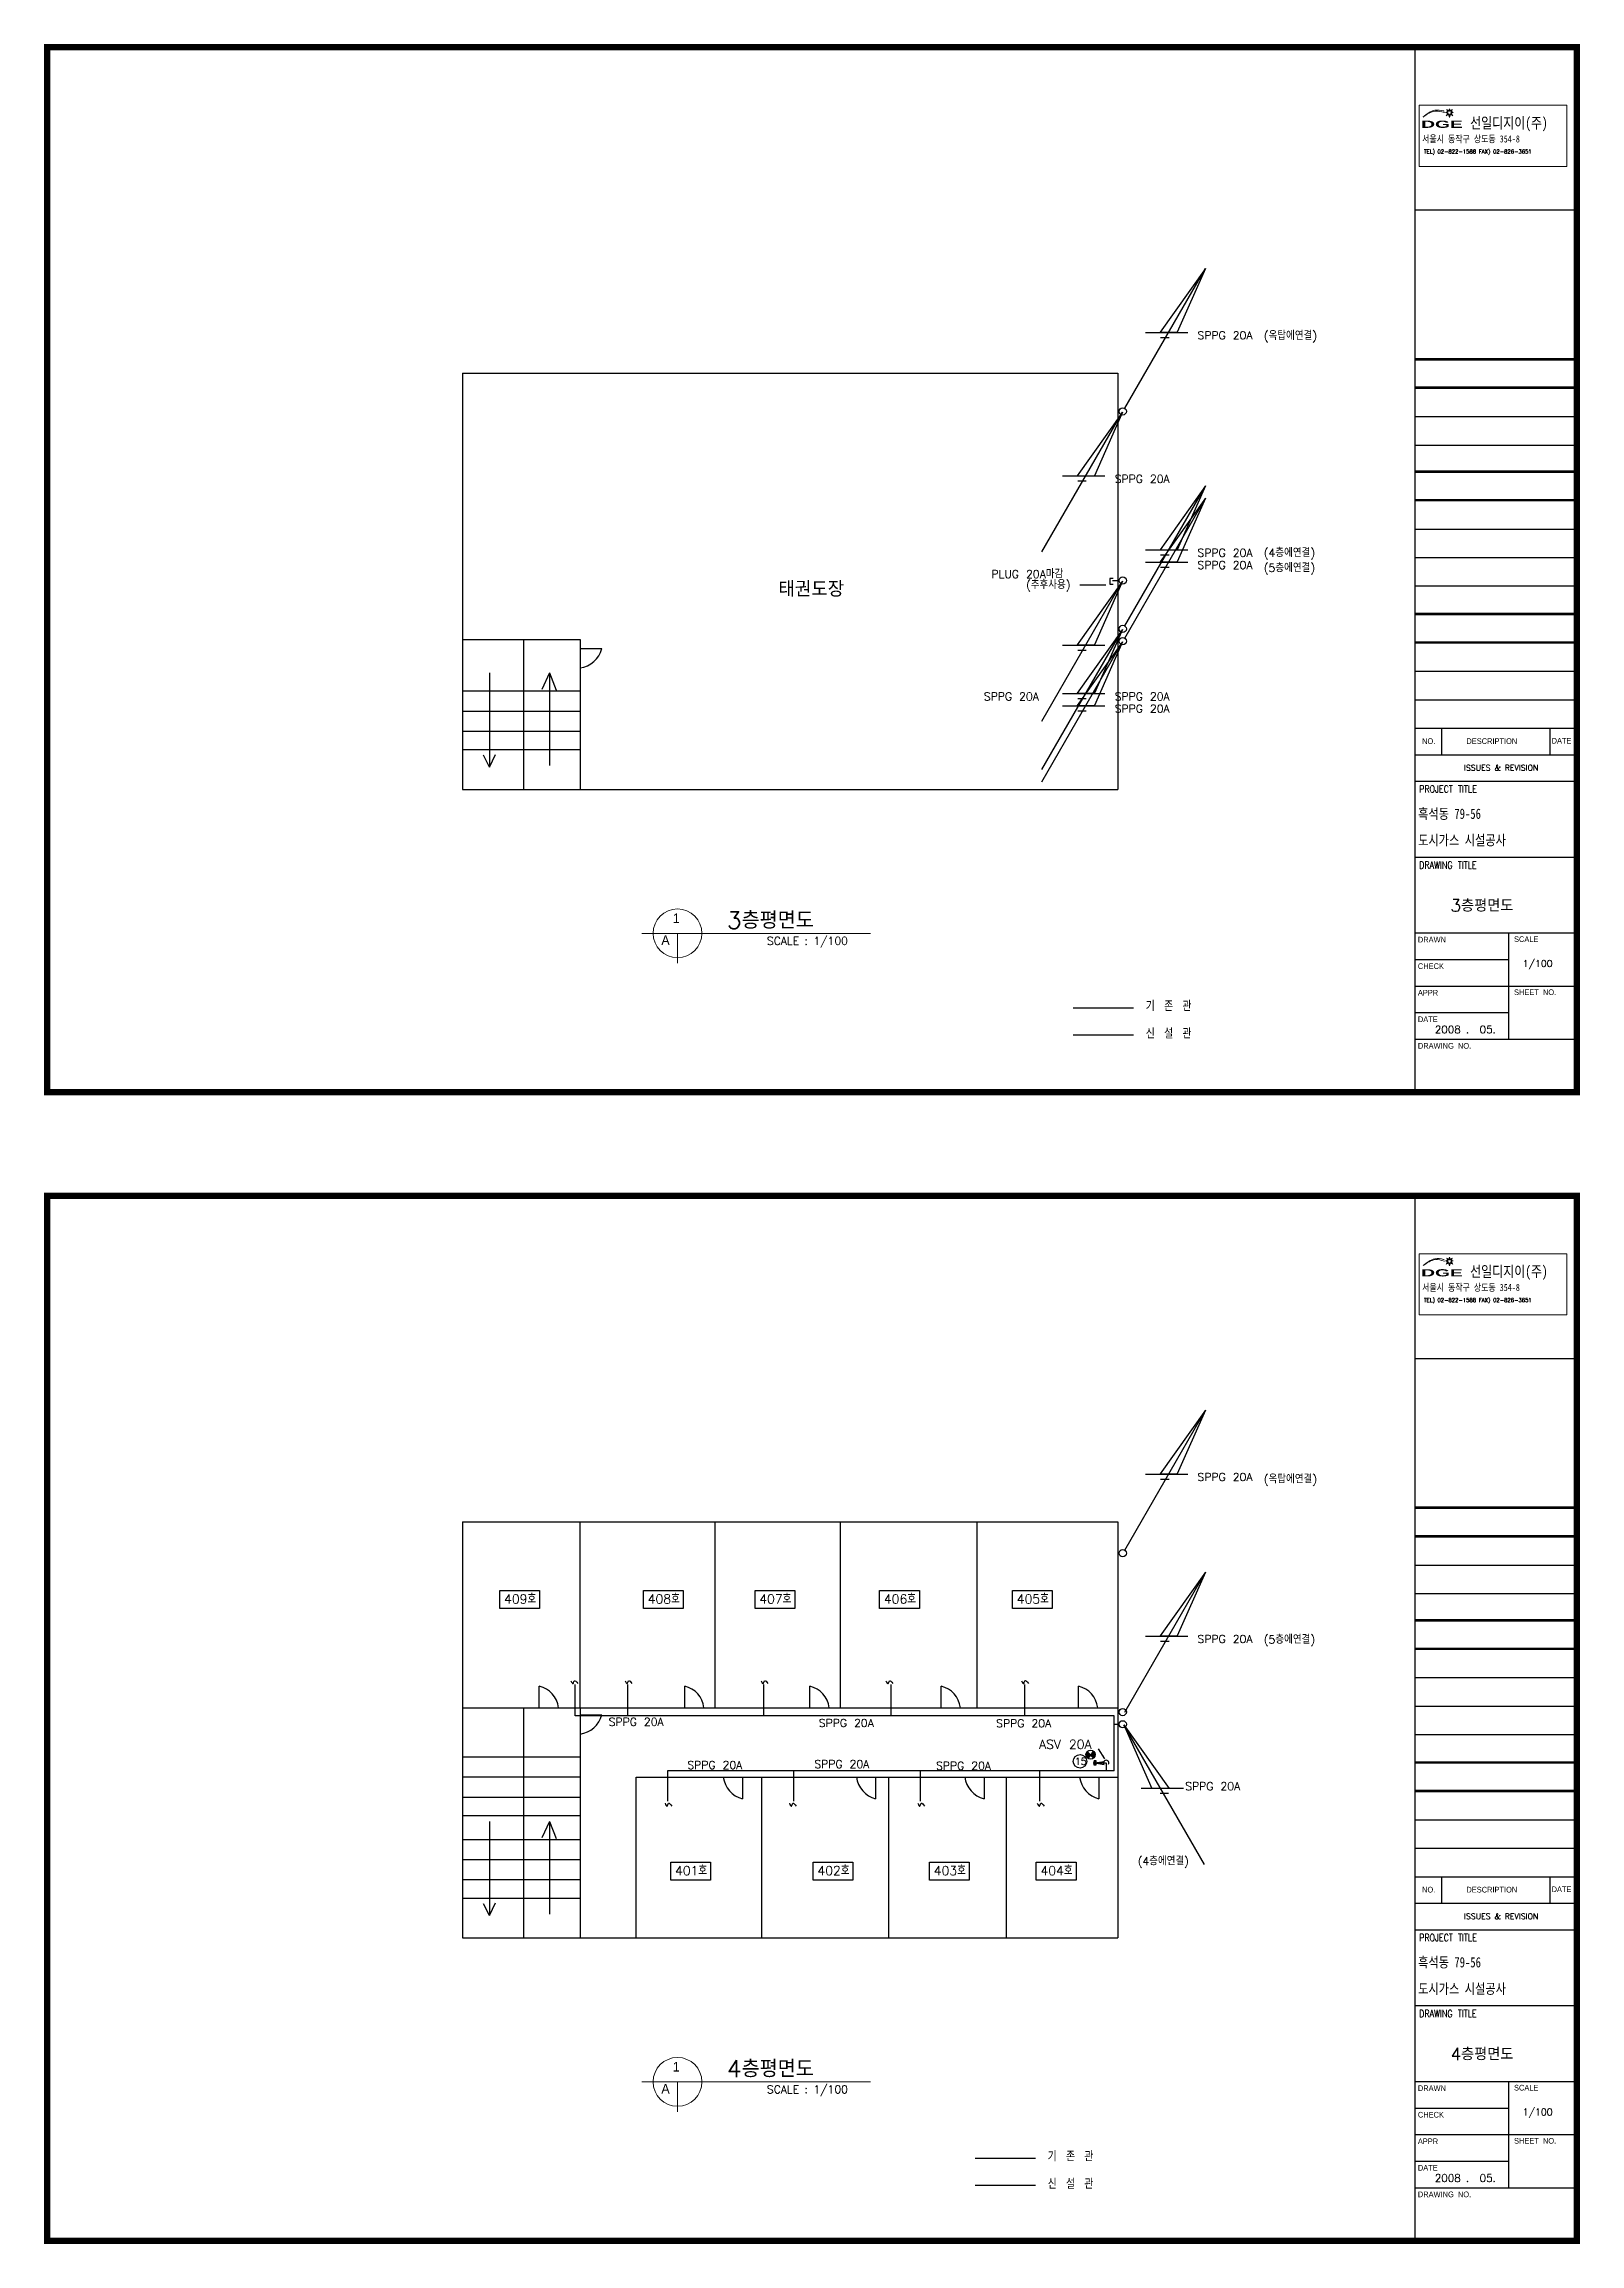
# Model space of a CAD drawing. Header units: millimetres. Extents: x 100533 to 459591, y -298132 to -52366.
# Drawn here: x 327227 to 367853, y -236061 to -177905 of the extents above; entities that cross this region are included whole.
import ezdxf
from ezdxf.enums import TextEntityAlignment as Align

# ---------------------------------------------------------------- set-up
doc = ezdxf.new("R2010")
doc.units = ezdxf.units.MM
doc.header["$LTSCALE"] = 600
for name, color, linetype in [('CEL', 7, 'Continuous'), ('GAS', 3, 'Continuous'), ('GTEXT', 2, 'Continuous'), ('신설관', 1, 'Continuous')]:
    doc.layers.add(name, color=color, linetype=linetype)
doc.styles.add('GHS', font='romans', dxfattribs={"bigfont": 'ghs'})
doc.styles.add('HGTXT', font='romans.shx', dxfattribs={"bigfont": 'whgtxt.shx'})
doc.styles.add('HTXTW', font='txt', dxfattribs={"bigfont": 'htxtw'})
doc.styles.add('ROMANS', font='', dxfattribs={"height": 250})
doc.styles.get("Standard").update_dxf_attribs({"font": 'txt.shx', "bigfont": 'whgtxt.shx'})
doc.styles.add('STYLE1', font='')
doc.styles.add('STYLE2', font='')
doc.styles.get('ROMANS').set_extended_font_data('Dotum')
doc.styles.get('STYLE1').set_extended_font_data('GungsuhChe')
doc.styles.get('STYLE2').set_extended_font_data('으뜸체', bold=True)
doc.dimstyles.new('ISO-25', dxfattribs={"dimtxt": 2.5, "dimasz": 100, "dimexe": 1.25, "dimexo": 0.625, "dimtad": 1, "dimtxsty": 'Standard', "dimcen": 2.5, "dimclrd": 2, "dimclre": 2, "dimadec": 0, "dimazin": 0, "dimtfac": 1, "dimtmove": 0, "dimatfit": 3, "dimfxl": 1, "dimarcsym": 0})

msp = doc.modelspace()

# ---------------------------------------------------------------- linework, layer by layer
at = {"lineweight": 9}
for p, q in [((364351, -179691), (364295, -179712)), ((364327, -179715), (364366, -179700)), ((364328, -179639), (364383, -179664)), ((364328, -179639), (364351, -179691)), ((364350, -179663), (364366, -179700)), ((364350, -179663), (364389, -179681)), ((364401, -179616), (364383, -179664)), ((364389, -179681), (364401, -179647)), ((364420, -179664), (364401, -179616)), ((364401, -179647), (364414, -179681)), ((364414, -179681), (364454, -179663)), ((364476, -179639), (364420, -179664)), ((364454, -179663), (364437, -179702)), ((364437, -179702), (364472, -179715)), ((364452, -179693), (364476, -179639)), ((364502, -179712), (364452, -179693)), ((364295, -179712), (364350, -179733)), ((364350, -179733), (364314, -179801)), ((364314, -179801), (364377, -179768)), ((364365, -179729), (364327, -179715)), ((364341, -179777), (364365, -179729)), ((364385, -179754), (364341, -179777)), ((364377, -179768), (364401, -179845)), ((364401, -179808), (364385, -179754)), ((364418, -179753), (364401, -179808)), ((364401, -179845), (364426, -179767)), ((364463, -179777), (364418, -179753)), ((364426, -179767), (364490, -179801)), ((364472, -179715), (364438, -179728)), ((364438, -179728), (364463, -179777)), ((364453, -179731), (364502, -179712)), ((364490, -179801), (364453, -179731)), ((364351, -210052), (364295, -210074)), ((364295, -210074), (364350, -210095)), ((364350, -210095), (364314, -210162)), ((364314, -210162), (364377, -210129)), ((364327, -210076), (364366, -210061)), ((364365, -210091), (364327, -210076)), ((364328, -210000), (364383, -210025)), ((364328, -210000), (364351, -210052)), ((364341, -210138), (364365, -210091)), ((364385, -210115), (364341, -210138)), ((364350, -210025), (364366, -210061)), ((364350, -210025), (364389, -210042)), ((364377, -210129), (364401, -210206)), ((364401, -209977), (364383, -210025)), ((364401, -210169), (364385, -210115)), ((364389, -210042), (364401, -210008)), ((364420, -210026), (364401, -209977)), ((364401, -210008), (364414, -210043)), ((364418, -210115), (364401, -210169)), ((364401, -210206), (364426, -210129)), ((364414, -210043), (364454, -210025)), ((364463, -210138), (364418, -210115)), ((364476, -210000), (364420, -210026)), ((364426, -210129), (364490, -210162)), ((364454, -210025), (364437, -210063)), ((364437, -210063), (364472, -210076)), ((364472, -210076), (364438, -210089)), ((364438, -210089), (364463, -210138)), ((364452, -210055), (364476, -210000)), ((364502, -210074), (364452, -210055)), ((364453, -210092), (364502, -210074)), ((364490, -210162), (364453, -210092))]:
    msp.add_line(p, q, dxfattribs=at)
for p, q in [((338297, -186609), (338297, -197609)), ((338297, -186609), (355628, -186609)), ((355628, -186609), (355628, -197609)), ((338297, -193648), (341408, -193648)), ((339915, -197609), (339915, -193648)), ((341408, -193648), (341408, -197609)), ((341408, -193888), (341981, -193888)), ((339010, -194529), (339010, -197020)), ((340594, -194529), (340396, -194964)), ((340594, -194529), (340594, -196980)), ((340594, -194529), (340772, -194983)), ((338297, -195007), (341408, -195007)), ((363488, -195238), (367790, -195238)), ((338297, -195537), (341408, -195537)), ((338297, -196068), (341408, -196068)), ((338297, -196557), (341408, -196557)), ((363488, -195990), (367768, -195990)), ((363488, -195990), (367768, -195990)), ((364190, -195990), (364190, -196691)), ((367052, -195990), (367052, -196691)), ((339010, -197020), (338852, -196704)), ((339010, -197020), (339169, -196684)), ((363488, -196691), (367768, -196691)), ((338297, -197609), (355628, -197609)), ((363488, -197393), (367768, -197393)), ((338297, -216970), (338297, -227970)), ((338297, -216970), (355628, -216970)), ((341408, -221886), (341408, -216970)), ((344979, -221886), (344979, -216970)), ((348292, -221886), (348292, -216970)), ((351911, -221886), (351911, -216970)), ((355628, -216970), (355628, -227970)), ((340328, -221886), (340328, -221312)), ((344176, -221886), (344176, -221312)), ((347486, -221886), (347486, -221312)), ((350958, -221886), (350958, -221312)), ((354591, -221886), (354591, -221312)), ((338297, -221886), (355628, -221886)), ((339915, -227970), (339915, -221886)), ((341408, -221886), (341408, -227970)), ((341408, -222073), (341981, -222073)), ((338297, -223184), (341408, -223184)), ((338297, -223714), (341408, -223714)), ((342889, -227970), (342889, -223719)), ((342889, -223719), (355628, -223719)), ((345701, -223719), (345701, -224292)), ((346202, -223719), (346202, -227970)), ((349223, -223719), (349223, -224292)), ((349567, -223719), (349567, -227970)), ((352090, -223719), (352090, -224292)), ((352676, -223719), (352676, -227970)), ((355126, -223719), (355126, -224292)), ((338297, -224245), (341408, -224245)), ((338297, -224734), (341408, -224734)), ((339010, -224890), (339010, -227381)), ((340594, -224890), (340396, -225325)), ((340594, -224890), (340594, -227342)), ((340594, -224890), (340772, -225345)), ((338297, -225368), (341408, -225368)), ((363488, -225599), (367790, -225599)), ((338297, -225899), (341408, -225899)), ((338297, -226429), (341408, -226429)), ((363488, -226351), (367768, -226351)), ((363488, -226351), (367768, -226351)), ((364190, -226351), (364190, -227053)), ((367052, -226351), (367052, -227053)), ((338297, -226918), (341408, -226918)), ((339010, -227381), (338852, -227065)), ((339010, -227381), (339169, -227045)), ((363488, -227053), (367768, -227053)), ((338297, -227970), (355628, -227970)), ((363488, -227755), (367768, -227755))]:
    msp.add_line(p, q)
for points in [[(363602, -179523), (367507, -179523), (367507, -181140), (363602, -181140)], [(363602, -209884), (367507, -209884), (367507, -211501), (363602, -211501)]]:
    msp.add_lwpolyline(points, close=True, dxfattribs=at)
for points in [[(339286, -218788), (340336, -218788), (340336, -219265), (339286, -219265)], [(343084, -218788), (344134, -218788), (344134, -219265), (343084, -219265)], [(346034, -218788), (347085, -218788), (347085, -219265), (346034, -219265)], [(349330, -218788), (350381, -218788), (350381, -219265), (349330, -219265)], [(352846, -218788), (353896, -218788), (353896, -219265), (352846, -219265)], [(343806, -225968), (344856, -225968), (344856, -226445), (343806, -226445)], [(347572, -225968), (348623, -225968), (348623, -226445), (347572, -226445)], [(350648, -225968), (351699, -225968), (351699, -226445), (350648, -226445)], [(353473, -225968), (354524, -225968), (354524, -226445), (353473, -226445)]]:
    msp.add_lwpolyline(points, close=True)
for centre, start, end in [((341322, -193721), 277.28225, 345.79383), ((340161, -221972), 7.28225, 75.79383), ((344009, -221972), 7.28225, 75.79383), ((347319, -221972), 7.28225, 75.79383), ((350791, -221972), 7.28225, 75.79383), ((354424, -221972), 7.28225, 75.79383), ((341322, -221906), 277.28225, 345.79383), ((345868, -223632), 187.28225, 255.79383), ((349390, -223632), 187.28225, 255.79383), ((352257, -223632), 187.28225, 255.79383), ((355293, -223632), 187.28225, 255.79383)]:
    msp.add_arc(centre, 680, start, end)
for points, start_tangent in [([(363704, -179835), (364013, -179656), (364247, -179675), (364257, -179678)], (0.67369, 0.739014)), ([(363706, -179832), (364028, -179679), (364259, -179716), (364270, -179719)], (0.729434, 0.684052)), ([(363704, -210196), (364013, -210018), (364247, -210036), (364257, -210039)], (0.67369, 0.739014)), ([(363706, -210194), (364028, -210040), (364259, -210077), (364270, -210081)], (0.729434, 0.684052))]:
    msp.add_spline(points, degree=3, dxfattribs=dict(at, start_tangent=start_tangent))
at = {"layer": 'CEL'}
for p, q in [((363488, -177990), (363488, -205614)), ((363488, -182287), (367768, -182287)), ((363488, -186216), (367790, -186216)), ((363488, -186250), (367790, -186250)), ((363488, -186968), (367790, -186968)), ((363488, -187002), (367790, -187002)), ((363488, -187753), (367790, -187753)), ((363488, -188505), (367790, -188505)), ((363488, -189190), (367790, -189190)), ((363488, -189224), (367790, -189224)), ((363488, -189945), (367790, -189945)), ((363488, -189975), (367790, -189975)), ((363488, -190727), (367790, -190727)), ((363488, -191479), (367790, -191479)), ((363488, -192231), (367790, -192231)), ((363488, -192952), (367790, -192952)), ((363488, -192983), (367790, -192983)), ((363488, -193704), (367790, -193704)), ((363488, -193734), (367790, -193734)), ((363488, -194486), (367790, -194486)), ((363488, -199398), (367768, -199398)), ((363488, -201403), (367768, -201403)), ((365972, -204211), (365972, -201403)), ((363488, -202105), (365972, -202105)), ((363488, -202807), (367768, -202807)), ((363488, -203509), (365972, -203509)), ((363488, -204211), (367768, -204211)), ((363488, -208351), (363488, -235976)), ((363488, -212649), (367768, -212649)), ((363488, -216578), (367790, -216578)), ((363488, -216611), (367790, -216611)), ((363488, -217330), (367790, -217330)), ((363488, -217363), (367790, -217363)), ((363488, -218115), (367790, -218115)), ((363488, -218867), (367790, -218867)), ((363488, -219552), (367790, -219552)), ((363488, -219585), (367790, -219585)), ((363488, -220307), (367790, -220307)), ((363488, -220337), (367790, -220337)), ((363488, -221088), (367790, -221088)), ((363488, -221840), (367790, -221840)), ((363488, -222592), (367790, -222592)), ((363488, -223314), (367790, -223314)), ((363488, -223344), (367790, -223344)), ((363488, -224066), (367790, -224066)), ((363488, -224096), (367790, -224096)), ((363488, -224847), (367790, -224847)), ((363488, -229760), (367768, -229760)), ((363488, -231765), (367768, -231765)), ((365972, -234572), (365972, -231765)), ((363488, -232467), (365972, -232467)), ((363488, -233168), (367768, -233168)), ((363488, -233870), (365972, -233870)), ((363488, -234572), (367768, -234572))]:
    msp.add_line(p, q, dxfattribs=at)
at = {"layer": 'CEL', "const_width": 170}
for points in [[(327313, -205614), (367768, -205614), (367768, -177990), (327313, -177990)], [(327313, -235976), (367768, -235976), (367768, -208351), (327313, -208351)]]:
    msp.add_lwpolyline(points, close=True, dxfattribs=at)
at = {"layer": 'GAS'}
for p, q in [((355504, -192031), (355422, -192031)), ((355422, -192031), (355422, -192186)), ((355422, -192186), (355504, -192186)), ((355663, -192096), (355490, -192096)), ((354450, -203387), (356044, -203387)), ((341280, -222101), (341280, -221270)), ((342666, -222101), (342666, -221270)), ((346269, -222101), (346269, -221270)), ((349630, -222101), (349630, -221270)), ((353172, -222101), (353172, -221270)), ((355530, -222101), (341280, -222101)), ((355530, -223552), (355530, -222101)), ((355663, -222331), (355530, -222331)), ((343717, -223552), (343717, -224357)), ((355530, -223552), (343717, -223552)), ((347047, -223552), (347047, -224357)), ((350404, -223552), (350404, -224357)), ((353554, -223552), (353554, -224357)), ((355326, -223552), (355326, -223345)), ((351854, -233795), (353448, -233795))]:
    msp.add_line(p, q, dxfattribs=at)
at = {"layer": 'GTEXT'}
for p, q in [((355810, -187535), (357944, -183840)), ((357945, -183837), (356745, -185522)), ((357945, -183837), (357200, -185522)), ((356361, -185527), (357480, -185527)), ((356745, -185522), (357200, -185522)), ((356760, -185659), (356984, -185659)), ((353619, -191332), (355752, -187636)), ((355754, -187634), (354554, -189318)), ((355754, -187634), (355009, -189318)), ((354170, -189324), (355289, -189324)), ((354554, -189318), (355009, -189318)), ((354568, -189456), (354793, -189456)), ((357945, -189588), (356745, -191272)), ((357945, -189588), (357200, -191272)), ((355810, -193286), (357944, -189590)), ((355810, -193610), (357944, -189914)), ((357945, -189912), (356745, -191596)), ((357945, -189912), (357200, -191596)), ((356361, -191278), (357480, -191278)), ((356745, -191272), (357200, -191272)), ((356361, -191602), (357480, -191602)), ((356745, -191596), (357200, -191596)), ((356760, -191410), (356984, -191410)), ((356760, -191734), (356984, -191734)), ((353619, -195802), (355752, -192107)), ((355754, -192104), (354554, -193789)), ((355754, -192104), (355009, -193789)), ((353619, -197082), (355752, -193387)), ((355754, -193384), (354554, -195069)), ((355754, -193384), (355009, -195069)), ((353619, -197406), (355752, -193711)), ((354170, -193794), (355289, -193794)), ((355754, -193708), (354554, -195393)), ((354554, -193789), (355009, -193789)), ((354568, -193926), (354793, -193926)), ((355754, -193708), (355009, -195393)), ((354170, -195074), (355289, -195074)), ((354170, -195398), (355289, -195398)), ((354554, -195069), (355009, -195069)), ((354554, -195393), (355009, -195393)), ((354568, -195206), (354793, -195206)), ((354568, -195530), (354793, -195530)), ((355810, -217716), (357944, -214020)), ((357945, -214018), (356745, -215702)), ((357945, -214018), (357200, -215702)), ((356361, -215708), (357480, -215708)), ((356745, -215702), (357200, -215702)), ((356760, -215840), (356984, -215840)), ((355810, -221998), (357944, -218303)), ((357945, -218300), (356745, -219985)), ((357945, -218300), (357200, -219985)), ((356361, -219990), (357480, -219990)), ((356745, -219985), (357200, -219985)), ((356760, -220122), (356984, -220122)), ((355785, -222334), (356530, -224018)), ((355785, -222334), (356984, -224018)), ((357920, -226032), (355786, -222336)), ((354787, -223124), (354845, -223066)), ((354860, -223193), (354787, -223121)), ((354854, -223201), (354787, -223135)), ((354788, -223110), (354838, -223059)), ((354788, -223138), (354852, -223073)), ((354866, -223185), (354788, -223108)), ((354790, -223150), (354859, -223080)), ((354872, -223177), (354790, -223096)), ((354848, -223209), (354790, -223151)), ((354791, -223092), (354831, -223052)), ((354792, -223161), (354866, -223087)), ((354878, -223170), (354793, -223085)), ((354796, -223171), (354872, -223094)), ((354884, -223162), (354797, -223075)), ((354842, -223217), (354797, -223172)), ((354800, -223070), (354824, -223045)), ((354801, -223180), (354879, -223102)), ((354890, -223154), (354802, -223066)), ((354806, -223189), (354886, -223109)), ((354896, -223146), (354807, -223057)), ((354811, -223197), (354893, -223116)), ((354901, -223138), (354813, -223049)), ((354818, -223205), (354900, -223123)), ((354881, -223103), (354819, -223042)), ((354820, -223041), (354989, -223214)), ((354825, -223212), (354907, -223130)), ((354832, -223218), (354868, -223182)), ((354983, -223029), (354838, -223223)), ((354991, -223213), (354907, -223130)), ((354909, -223127), (354996, -223040)), ((354998, -223206), (354913, -223122)), ((354914, -223137), (355003, -223048)), ((355004, -223198), (354919, -223114)), ((354921, -223144), (355009, -223056)), ((355010, -223190), (354925, -223106)), ((354927, -223151), (355014, -223064)), ((355015, -223182), (354931, -223098)), ((354934, -223158), (355019, -223074)), ((355020, -223172), (354937, -223090)), ((354941, -223165), (355023, -223084)), ((355023, -223162), (354943, -223082)), ((354948, -223172), (355026, -223094)), ((355026, -223151), (354949, -223074)), ((354950, -223072), (354989, -223034)), ((355029, -223139), (354955, -223066)), ((354955, -223179), (355028, -223106)), ((355030, -223126), (354961, -223058)), ((354962, -223186), (355029, -223119)), ((355029, -223112), (354967, -223050)), ((354969, -223193), (355029, -223133)), ((355026, -223095), (354973, -223042)), ((354976, -223200), (355027, -223149)), ((355019, -223074), (354979, -223034)), ((354983, -223207), (355021, -223169)), ((354989, -223214), (354998, -223205)), ((354997, -223303), (354997, -223385)), ((355004, -223280), (355004, -223404)), ((355004, -223404), (355050, -223280)), ((355004, -223280), (355050, -223404)), ((355004, -223280), (355050, -223280)), ((355021, -223343), (355265, -223302)), ((355050, -223280), (355050, -223404)), ((354974, -223343), (355300, -223343)), ((355050, -223404), (355004, -223404)), ((355020, -223343), (355265, -223384)), ((357368, -224024), (356250, -224024)), ((356984, -224018), (356530, -224018)), ((356970, -224156), (356746, -224156))]:
    msp.add_line(p, q, dxfattribs=at)
at = {"layer": 'GTEXT', "lineweight": 13}
for p, q in [((343037, -201414), (347894, -201414)), ((343983, -201414), (343983, -202205)), ((344149, -201414), (349089, -201414)), ((343037, -231775), (347894, -231775)), ((343983, -231775), (343983, -232567)), ((344149, -231775), (349089, -231775))]:
    msp.add_line(p, q, dxfattribs=at)
at = {"layer": 'GTEXT', "lineweight": 9}
for p, q in [((347894, -201414), (348001, -201414)), ((347894, -231775), (348001, -231775))]:
    msp.add_line(p, q, dxfattribs=at)
at = {"layer": 'GTEXT'}
for centre, radius in [((355759, -187617), 96.2), ((355759, -192087), 96.2), ((355759, -193367), 96.2), ((355759, -193691), 96.2), ((355759, -217797), 96.2), ((355759, -221999), 96.2), ((355759, -222323), 96.2), ((354908, -223124), 121)]:
    msp.add_circle(centre, radius, dxfattribs=at)
at = {"layer": 'GTEXT', "lineweight": 13}
for centre in [(343983, -201414), (343983, -231775)]:
    msp.add_circle(centre, 645, dxfattribs=at)
at = {"layer": 'GTEXT', "ltscale": 0.2}
msp.add_circle((354629, -223302), 179, dxfattribs=at)
at = {"layer": 'GTEXT'}
msp.add_arc((355320, -223343), 69.1, 327.31671, 212.68329, dxfattribs=at)
for points in [[(341163, -221174), (341220, -221248), (341253, -221174), (341344, -221248)], [(342597, -221174), (342654, -221248), (342687, -221174), (342778, -221248)], [(346194, -221174), (346252, -221248), (346285, -221174), (346375, -221248)], [(349497, -221174), (349555, -221248), (349588, -221174), (349678, -221248)], [(353082, -221174), (353140, -221248), (353172, -221174), (353263, -221248)], [(343653, -224411), (343710, -224485), (343743, -224411), (343834, -224485)], [(346942, -224411), (347000, -224485), (347033, -224411), (347123, -224485)], [(350337, -224411), (350395, -224485), (350428, -224411), (350518, -224485)], [(353499, -224411), (353557, -224485), (353590, -224411), (353680, -224485)]]:
    msp.add_spline(points, degree=3, dxfattribs=at)
at = {"layer": '신설관'}
for p, q in [((354450, -204100), (356044, -204100)), ((351854, -234508), (353448, -234508))]:
    msp.add_line(p, q, dxfattribs=at)

# ---------------------------------------------------------------- texts
at = {"lineweight": 9, "style": 'STYLE2', "width": 2}
for p in [(363651, -180121), (363651, -210483)]:
    msp.add_text('DGE', height=190.4, dxfattribs=at).set_placement(p)
at = {"style": 'STYLE1', "width": 0.8}
for s, height, p in [('선일디지이(주)', 290.7, (364946, -180136)), ('서울시 동작구 상도동 354-8', 186.67, (363678, -180507)), ('흑석동 79-56', 271.8, (363571, -198388)), ('도시가스 시설공사', 271.8, (363571, -199087)), ('선일디지이(주)', 290.7, (364946, -210497)), ('서울시 동작구 상도동 354-8', 186.67, (363678, -210868)), ('흑석동 79-56', 271.8, (363571, -228749)), ('도시가스 시설공사', 271.8, (363571, -229448))]:
    msp.add_text(s, height=height, dxfattribs=at).set_placement(p)
for s, height, style, p in [('TEL) 02-822-1588 FAX) 02-826-3651', 102.67, 'HGTXT', (363723, -180799)), ('NO.', 150.4, 'ROMANS', (363676, -196408)), ('DESCRIPTION', 150.38, 'ROMANS', (364849, -196408)), ('DATE', 150.4, 'ROMANS', (367102, -196398)), ('ISSUES & REVISION', 150.38, 'GHS', (364785, -197113)), ('TEL) 02-822-1588 FAX) 02-826-3651', 102.67, 'HGTXT', (363723, -211160)), ('NO.', 150.4, 'ROMANS', (363676, -226769)), ('DESCRIPTION', 150.38, 'ROMANS', (364849, -226769)), ('DATE', 150.4, 'ROMANS', (367102, -226759)), ('ISSUES & REVISION', 150.38, 'GHS', (364785, -227474))]:
    msp.add_text(s, height=height, dxfattribs=dict(style=style)).set_placement(p)
at = {"width": 0.8}
for s, p in [('PROJECT TITLE', (363599, -197695)), ('DRAWING TITLE', (363599, -199705)), ('PROJECT TITLE', (363599, -228057)), ('DRAWING TITLE', (363599, -230066))]:
    msp.add_text(s, height=191.15, dxfattribs=at).set_placement(p)
at = {"lineweight": 13, "style": 'HGTXT'}
for s, p in [('3층평면도', (364428, -200841)), ('4층평면도', (364428, -231203))]:
    msp.add_text(s, height=326.7, dxfattribs=at).set_placement(p)
at = {"ltscale": 0.2, "style": 'HTXTW'}
for s, p in [('409호', (339397, -219130)), ('408호', (343195, -219130)), ('407호', (346146, -219130)), ('406호', (349442, -219130)), ('405호', (352957, -219130)), ('401호', (343917, -226310)), ('402호', (347684, -226310)), ('403호', (350760, -226310)), ('404호', (353585, -226310))]:
    msp.add_text(s, height=240, dxfattribs=at).set_placement(p)
at = {"layer": 'CEL'}
for s, height, style, p in [('DRAWN', 150.4, 'ROMANS', (363565, -201656)), ('SCALE', 150.4, 'ROMANS', (366108, -201643)), ('CHECK', 150.4, 'ROMANS', (363565, -202357)), ('1/100', 180.5, 'GHS', (366339, -202301)), ('APPR', 150.4, 'ROMANS', (363565, -203059)), ('SHEET  NO.', 150.4, 'ROMANS', (366108, -203046)), ('DATE', 150.4, 'ROMANS', (363565, -203761)), ('DRAWING  NO.', 150.38, 'ROMANS', (363565, -204463)), ('DRAWN', 150.4, 'ROMANS', (363565, -232017)), ('SCALE', 150.4, 'ROMANS', (366108, -232004)), ('CHECK', 150.4, 'ROMANS', (363565, -232719)), ('1/100', 180.5, 'GHS', (366339, -232662)), ('APPR', 150.4, 'ROMANS', (363565, -233421)), ('SHEET  NO.', 150.4, 'ROMANS', (366108, -233408)), ('DATE', 150.4, 'ROMANS', (363565, -234122)), ('DRAWING  NO.', 150.38, 'ROMANS', (363565, -234824))]:
    msp.add_text(s, height=height, dxfattribs=dict(at, style=style)).set_placement(p)
at = {"layer": 'CEL', "style": 'GHS'}
for p in [(364889, -203955), (364889, -234317)]:
    msp.add_text('2008 .  05. ', height=200.51, dxfattribs=at).set_placement(p, align=Align.MIDDLE_CENTER)
at = {"layer": 'GTEXT'}
for s, p in [('SPPG 20A', (357737, -185710)), ('(옥탑에연결)', (359490, -185723)), ('SPPG 20A', (355546, -189506)), ('SPPG 20A', (357737, -191460)), ('(4층에연결)', (359490, -191460)), ('PLUG 20A마감', (352288, -192023)), ('SPPG 20A', (357737, -191784)), ('(5층에연결)', (359490, -191859)), ('(추후사용)', (353200, -192307)), ('SPPG 20A', (352087, -195257)), ('SPPG 20A', (355546, -195257)), ('SPPG 20A', (355546, -195580)), ('SPPG 20A', (357737, -215890)), ('(옥탑에연결)', (359490, -215948)), ('SPPG 20A', (357737, -220172)), ('(5층에연결)', (359490, -220188)), ('SPPG 20A', (342162, -222363)), ('SPPG 20A', (347721, -222394)), ('SPPG 20A', (352412, -222402)), ('SPPG 20A', (344243, -223505)), ('SPPG 20A', (347602, -223480)), ('SPPG 20A', (350820, -223524)), ('SPPG 20A', (357412, -224064)), ('(4층에연결)', (356154, -226046))]:
    msp.add_text(s, height=209.6, dxfattribs=at).set_placement(p)
at = {"layer": 'GTEXT', "lineweight": 13, "style": 'HGTXT'}
for s, height, p in [('태권도장', 410.9, (346652, -192518)), ('3층평면도', 451.6, (345291, -201293)), ('SCALE : 1/100', 209.02, (346348, -201718)), ('4층평면도', 451.6, (345291, -231654)), ('SCALE : 1/100', 209.02, (346348, -232079))]:
    msp.add_text(s, height=height, dxfattribs=at).set_placement(p)
at = {"layer": 'GTEXT', "lineweight": 5, "style": 'ROMANS'}
for s, p in [('1', (343859, -201140)), ('A', (343556, -201721)), ('1', (343859, -231501)), ('A', (343556, -232083))]:
    msp.add_text(s, height=252, dxfattribs=at).set_placement(p)
at = {"layer": 'GTEXT', "ltscale": 0.2, "style": 'HTXTW'}
for s, height, p in [('기 존 관', 274.3, (356369, -203470)), ('신 설 관', 274.3, (356369, -204195)), ('ASV 20A', 240, (353547, -222974)), ('15', 184.2, (354492, -223397)), ('기 존 관', 274.3, (353774, -233878)), ('신 설 관', 274.3, (353774, -234603))]:
    msp.add_text(s, height=height, dxfattribs=at).set_placement(p)

# ---------------------------------------------------------------- leaders
at = {"layer": '신설관'}
for points in [[(355310, -192212), (354624, -192212)], [(355286, -223235), (355122, -222968)]]:
    msp.add_leader(points, dimstyle='ISO-25', override={"dimgap": 0.625, "dimtad": 0}, dxfattribs=at)

doc.saveas('drawing.dxf')
